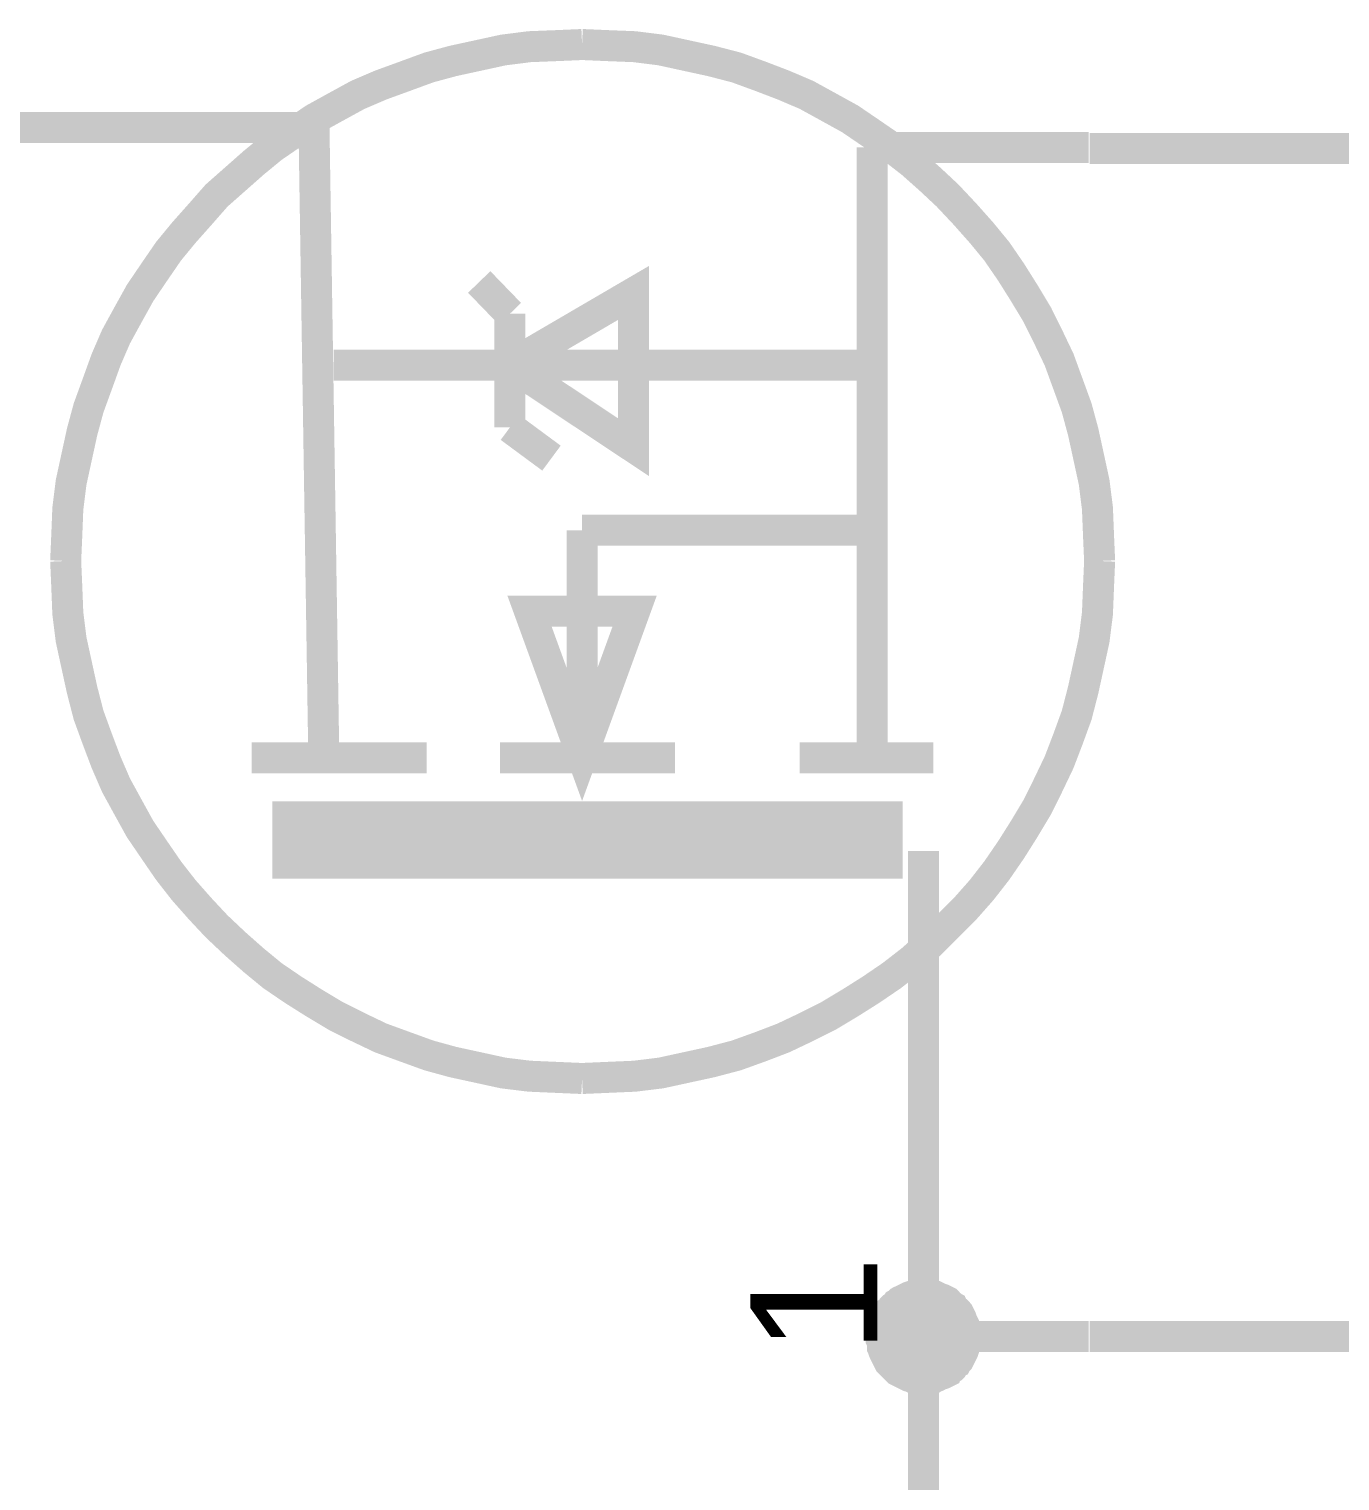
# Model space of a CAD drawing. Header units: millimetres. Extents: x 0 to 594, y 0 to 420.
# Drawn here: x 335.93 to 348.61, y 355.4 to 369.44 of the extents above; entities that cross this region are included whole.
import ezdxf

# ---------------------------------------------------------------- set-up
doc = ezdxf.new("R2010")
doc.units = ezdxf.units.MM
doc.layers.add('Sheet', color=255, linetype='Continuous')
doc.styles.get("Standard").update_dxf_attribs({"font": 'arial.ttf'})

msp = doc.modelspace()

# ---------------------------------------------------------------- linework, layer by layer
at = {"layer": 'Sheet', "color": 0}
for points, const_width in [([(336.284, 364.298), (336.295, 364.552), (336.305, 364.806), (336.337, 365.06), (336.39, 365.304), (336.443, 365.547), (336.506, 365.78), (336.591, 366.013), (336.675, 366.246), (336.771, 366.468), (336.887, 366.68), (337.004, 366.891), (337.141, 367.093), (337.279, 367.294), (337.427, 367.474), (337.586, 367.653), (337.744, 367.833), (337.924, 367.992), (338.104, 368.151), (338.284, 368.299), (338.485, 368.437), (338.686, 368.574), (338.898, 368.691), (339.11, 368.807), (339.332, 368.902), (339.565, 368.987), (339.797, 369.072), (340.03, 369.135), (340.274, 369.188), (340.517, 369.241), (340.771, 369.273), (341.025, 369.283), (341.279, 369.294)], 0.3), ([(341.279, 369.294), (341.025, 369.283), (340.771, 369.273), (340.517, 369.241), (340.274, 369.188), (340.03, 369.135), (339.797, 369.072), (339.565, 368.987), (339.332, 368.902), (339.11, 368.807), (338.898, 368.691), (338.686, 368.574), (338.485, 368.437), (338.284, 368.299), (338.104, 368.151), (337.924, 367.992), (337.744, 367.833), (337.586, 367.653), (337.427, 367.474), (337.279, 367.294), (337.141, 367.093), (337.004, 366.891), (336.887, 366.68), (336.771, 366.468), (336.675, 366.246), (336.591, 366.013), (336.506, 365.78), (336.443, 365.547), (336.39, 365.304), (336.337, 365.06), (336.305, 364.806), (336.295, 364.552), (336.284, 364.298)], 0.3), ([(341.279, 369.294), (341.533, 369.283), (341.787, 369.273), (342.041, 369.241), (342.284, 369.188), (342.528, 369.135), (342.771, 369.072), (343.004, 368.987), (343.226, 368.902), (343.449, 368.807), (343.66, 368.691), (343.872, 368.574), (344.073, 368.437), (344.274, 368.299), (344.465, 368.151), (344.644, 367.992), (344.814, 367.833), (344.983, 367.653), (345.142, 367.474), (345.29, 367.294), (345.428, 367.093), (345.555, 366.891), (345.682, 366.68), (345.787, 366.468), (345.893, 366.246), (345.978, 366.013), (346.063, 365.78), (346.126, 365.547), (346.179, 365.304), (346.232, 365.06), (346.264, 364.806), (346.274, 364.552), (346.285, 364.298)], 0.3), ([(346.285, 364.298), (346.274, 364.552), (346.264, 364.806), (346.232, 365.06), (346.179, 365.304), (346.126, 365.547), (346.063, 365.78), (345.978, 366.013), (345.893, 366.246), (345.787, 366.468), (345.682, 366.68), (345.555, 366.891), (345.428, 367.093), (345.29, 367.294), (345.142, 367.474), (344.983, 367.653), (344.814, 367.833), (344.644, 367.992), (344.465, 368.151), (344.274, 368.299), (344.073, 368.437), (343.872, 368.574), (343.66, 368.691), (343.449, 368.807), (343.226, 368.902), (343.004, 368.987), (342.771, 369.072), (342.528, 369.135), (342.284, 369.188), (342.041, 369.241), (341.787, 369.273), (341.533, 369.283), (341.279, 369.294)], 0.3), ([(322.918, 367.971), (322.918, 368.49), (329.881, 368.49), (336.686, 368.49)], 0.3), ([(338.686, 368.49), (336.686, 368.49)], 0.3), ([(338.781, 362.393), (338.686, 368.49)], 0.3), ([(344.084, 362.499), (344.084, 368.299)], 0.3), ([(344.179, 368.299), (346.179, 368.299)], 0.3), ([(346.19, 368.288), (373.091, 368.288), (375.822, 368.288)], 0.3), ([(340.284, 366.997), (340.581, 366.69)], 0.3), ([(340.581, 365.59), (340.581, 366.69)], 0.3), ([(338.877, 366.193), (344.084, 366.193)], 0.3), ([(340.581, 365.59), (340.983, 365.293)], 0.3), ([(341.279, 362.796), (341.279, 364.595)], 0.3), ([(341.279, 364.595), (344.084, 364.595)], 0.3), ([(341.279, 359.292), (341.025, 359.303), (340.771, 359.314), (340.517, 359.345), (340.274, 359.398), (340.03, 359.451), (339.797, 359.515), (339.565, 359.599), (339.332, 359.684), (339.11, 359.79), (338.898, 359.896), (338.686, 360.023), (338.485, 360.15), (338.284, 360.287), (338.104, 360.435), (337.924, 360.594), (337.744, 360.764), (337.586, 360.933), (337.427, 361.113), (337.279, 361.303), (337.141, 361.504), (337.004, 361.705), (336.887, 361.917), (336.771, 362.129), (336.675, 362.351), (336.591, 362.573), (336.506, 362.806), (336.443, 363.05), (336.39, 363.293), (336.337, 363.536), (336.305, 363.79), (336.295, 364.044), (336.284, 364.298)], 0.3), ([(336.284, 364.298), (336.284, 364.298)], 0.3), ([(336.284, 364.298), (336.295, 364.044), (336.305, 363.79), (336.337, 363.536), (336.39, 363.293), (336.443, 363.05), (336.506, 362.806), (336.591, 362.573), (336.675, 362.351), (336.771, 362.129), (336.887, 361.917), (337.004, 361.705), (337.141, 361.504), (337.279, 361.303), (337.427, 361.113), (337.586, 360.933), (337.744, 360.764), (337.924, 360.594), (338.104, 360.435), (338.284, 360.287), (338.485, 360.15), (338.686, 360.023), (338.898, 359.896), (339.11, 359.79), (339.332, 359.684), (339.565, 359.599), (339.797, 359.515), (340.03, 359.451), (340.274, 359.398), (340.517, 359.345), (340.771, 359.314), (341.025, 359.303), (341.279, 359.292)], 0.3), ([(346.285, 364.298), (346.274, 364.044), (346.264, 363.79), (346.232, 363.536), (346.179, 363.293), (346.126, 363.05), (346.063, 362.806), (345.978, 362.573), (345.893, 362.351), (345.787, 362.129), (345.682, 361.917), (345.555, 361.705), (345.428, 361.504), (345.29, 361.303), (345.142, 361.113), (344.983, 360.933), (344.814, 360.764), (344.644, 360.594), (344.465, 360.435), (344.274, 360.287), (344.073, 360.15), (343.872, 360.023), (343.66, 359.896), (343.449, 359.79), (343.226, 359.684), (343.004, 359.599), (342.771, 359.515), (342.528, 359.451), (342.284, 359.398), (342.041, 359.345), (341.787, 359.314), (341.533, 359.303), (341.279, 359.292)], 0.3), ([(341.279, 359.292), (341.533, 359.303), (341.787, 359.314), (342.041, 359.345), (342.284, 359.398), (342.528, 359.451), (342.771, 359.515), (343.004, 359.599), (343.226, 359.684), (343.449, 359.79), (343.66, 359.896), (343.872, 360.023), (344.073, 360.15), (344.274, 360.287), (344.465, 360.435), (344.644, 360.594), (344.814, 360.764), (344.983, 360.933), (345.142, 361.113), (345.29, 361.303), (345.428, 361.504), (345.555, 361.705), (345.682, 361.917), (345.787, 362.129), (345.893, 362.351), (345.978, 362.573), (346.063, 362.806), (346.126, 363.05), (346.179, 363.293), (346.232, 363.536), (346.264, 363.79), (346.274, 364.044), (346.285, 364.298)], 0.3), ([(346.285, 364.298), (346.285, 364.298), (346.285, 364.298), (346.285, 364.298), (346.285, 364.298), (346.285, 364.298), (346.285, 364.298), (346.285, 364.298), (346.285, 364.298), (346.285, 364.298), (346.285, 364.298), (346.285, 364.298), (346.285, 364.298), (346.285, 364.298), (346.285, 364.298), (346.285, 364.298), (346.285, 364.298), (346.285, 364.298), (346.285, 364.298), (346.285, 364.298), (346.285, 364.298), (346.285, 364.298), (346.285, 364.298), (346.285, 364.298), (346.285, 364.298), (346.285, 364.298), (346.285, 364.298), (346.285, 364.298), (346.285, 364.298), (346.285, 364.298), (346.285, 364.298), (346.285, 364.298), (346.285, 364.298)], 0.3), ([(346.285, 364.298), (346.285, 364.298)], 0.3), ([(338.083, 362.393), (339.776, 362.393)], 0.3), ([(340.485, 362.393), (342.179, 362.393)], 0.3), ([(344.676, 362.393), (343.385, 362.393)], 0.3), ([(338.284, 361.6), (344.38, 361.6)], 0.749), ([(344.581, 361.494), (344.581, 358.499)], 0.3), ([(344.581, 360.499), (344.581, 361.399)], 0.3), ([(344.581, 354.89), (344.581, 356.795), (344.581, 358.499)], 0.3), ([(344.073, 356.795), (344.073, 356.816), (344.073, 356.848), (344.084, 356.869), (344.084, 356.901), (344.084, 356.922), (344.094, 356.943), (344.105, 356.964), (344.115, 356.985), (344.126, 357.017), (344.136, 357.038), (344.147, 357.059), (344.158, 357.08), (344.168, 357.102), (344.189, 357.112), (344.2, 357.133), (344.221, 357.155), (344.242, 357.165), (344.253, 357.186), (344.274, 357.197), (344.295, 357.218), (344.316, 357.229), (344.338, 357.239), (344.359, 357.25), (344.38, 357.26), (344.401, 357.271), (344.433, 357.282), (344.454, 357.282), (344.475, 357.292), (344.507, 357.292), (344.528, 357.303), (344.549, 357.303), (344.581, 357.303)], 0.0991), ([(344.073, 356.795), (344.073, 356.816), (344.073, 356.848), (344.084, 356.869), (344.084, 356.901), (344.084, 356.922), (344.094, 356.943), (344.105, 356.964), (344.115, 356.985), (344.126, 357.017), (344.136, 357.038), (344.147, 357.059), (344.158, 357.08), (344.168, 357.102), (344.189, 357.112), (344.2, 357.133), (344.221, 357.155), (344.242, 357.165), (344.253, 357.186), (344.274, 357.197), (344.295, 357.218), (344.316, 357.229), (344.338, 357.239), (344.359, 357.25), (344.38, 357.26), (344.401, 357.271), (344.433, 357.282), (344.454, 357.282), (344.475, 357.292), (344.507, 357.292), (344.528, 357.303), (344.549, 357.303), (344.581, 357.303)], 0.0991), ([(344.073, 356.795), (344.073, 356.816), (344.073, 356.848), (344.084, 356.869), (344.084, 356.901), (344.084, 356.922), (344.094, 356.943), (344.105, 356.964), (344.115, 356.985), (344.126, 357.017), (344.136, 357.038), (344.147, 357.059), (344.158, 357.08), (344.168, 357.102), (344.189, 357.112), (344.2, 357.133), (344.221, 357.155), (344.242, 357.165), (344.253, 357.186), (344.274, 357.197), (344.295, 357.218), (344.316, 357.229), (344.338, 357.239), (344.359, 357.25), (344.38, 357.26), (344.401, 357.271), (344.433, 357.282), (344.454, 357.282), (344.475, 357.292), (344.507, 357.292), (344.528, 357.303), (344.549, 357.303), (344.581, 357.303)], 0.0991), ([(344.073, 356.795), (344.073, 356.816), (344.073, 356.848), (344.084, 356.869), (344.084, 356.901), (344.084, 356.922), (344.094, 356.943), (344.105, 356.964), (344.115, 356.985), (344.126, 357.017), (344.136, 357.038), (344.147, 357.059), (344.158, 357.08), (344.168, 357.102), (344.189, 357.112), (344.2, 357.133), (344.221, 357.155), (344.242, 357.165), (344.253, 357.186), (344.274, 357.197), (344.295, 357.218), (344.316, 357.229), (344.338, 357.239), (344.359, 357.25), (344.38, 357.26), (344.401, 357.271), (344.433, 357.282), (344.454, 357.282), (344.475, 357.292), (344.507, 357.292), (344.528, 357.303), (344.549, 357.303), (344.581, 357.303)], 0.0991), ([(344.073, 356.795), (344.073, 356.816), (344.073, 356.848), (344.084, 356.869), (344.084, 356.901), (344.084, 356.922), (344.094, 356.943), (344.105, 356.964), (344.115, 356.985), (344.126, 357.017), (344.136, 357.038), (344.147, 357.059), (344.158, 357.08), (344.168, 357.102), (344.189, 357.112), (344.2, 357.133), (344.221, 357.155), (344.242, 357.165), (344.253, 357.186), (344.274, 357.197), (344.295, 357.218), (344.316, 357.229), (344.338, 357.239), (344.359, 357.25), (344.38, 357.26), (344.401, 357.271), (344.433, 357.282), (344.454, 357.282), (344.475, 357.292), (344.507, 357.292), (344.528, 357.303), (344.549, 357.303), (344.581, 357.303)], 0.0991), ([(344.073, 356.795), (344.073, 356.816), (344.073, 356.848), (344.084, 356.869), (344.084, 356.901), (344.084, 356.922), (344.094, 356.943), (344.105, 356.964), (344.115, 356.985), (344.126, 357.017), (344.136, 357.038), (344.147, 357.059), (344.158, 357.08), (344.168, 357.102), (344.189, 357.112), (344.2, 357.133), (344.221, 357.155), (344.242, 357.165), (344.253, 357.186), (344.274, 357.197), (344.295, 357.218), (344.316, 357.229), (344.338, 357.239), (344.359, 357.25), (344.38, 357.26), (344.401, 357.271), (344.433, 357.282), (344.454, 357.282), (344.475, 357.292), (344.507, 357.292), (344.528, 357.303), (344.549, 357.303), (344.581, 357.303)], 0.0991), ([(344.073, 356.795), (344.073, 356.816), (344.073, 356.848), (344.084, 356.869), (344.084, 356.901), (344.084, 356.922), (344.094, 356.943), (344.105, 356.964), (344.115, 356.985), (344.126, 357.017), (344.136, 357.038), (344.147, 357.059), (344.158, 357.08), (344.168, 357.102), (344.189, 357.112), (344.2, 357.133), (344.221, 357.155), (344.242, 357.165), (344.253, 357.186), (344.274, 357.197), (344.295, 357.218), (344.316, 357.229), (344.338, 357.239), (344.359, 357.25), (344.38, 357.26), (344.401, 357.271), (344.433, 357.282), (344.454, 357.282), (344.475, 357.292), (344.507, 357.292), (344.528, 357.303), (344.549, 357.303), (344.581, 357.303)], 0.0991), ([(344.073, 356.795), (344.073, 356.816), (344.073, 356.848), (344.084, 356.869), (344.084, 356.901), (344.084, 356.922), (344.094, 356.943), (344.105, 356.964), (344.115, 356.985), (344.126, 357.017), (344.136, 357.038), (344.147, 357.059), (344.158, 357.08), (344.168, 357.102), (344.189, 357.112), (344.2, 357.133), (344.221, 357.155), (344.242, 357.165), (344.253, 357.186), (344.274, 357.197), (344.295, 357.218), (344.316, 357.229), (344.338, 357.239), (344.359, 357.25), (344.38, 357.26), (344.401, 357.271), (344.433, 357.282), (344.454, 357.282), (344.475, 357.292), (344.507, 357.292), (344.528, 357.303), (344.549, 357.303), (344.581, 357.303)], 0.0991), ([(344.581, 357.303), (344.581, 357.303)], 0.0991), ([(344.581, 357.303), (344.602, 357.303), (344.634, 357.303), (344.655, 357.292), (344.687, 357.292), (344.708, 357.282), (344.729, 357.282), (344.75, 357.271), (344.771, 357.26), (344.803, 357.25), (344.824, 357.239), (344.846, 357.229), (344.867, 357.218), (344.888, 357.197), (344.898, 357.186), (344.92, 357.165), (344.941, 357.155), (344.951, 357.133), (344.973, 357.112), (344.983, 357.102), (345.004, 357.08), (345.015, 357.059), (345.025, 357.038), (345.036, 357.017), (345.047, 356.985), (345.057, 356.964), (345.068, 356.943), (345.068, 356.922), (345.078, 356.901), (345.078, 356.869), (345.089, 356.848), (345.089, 356.816), (345.089, 356.795)], 0.0991), ([(344.581, 357.303), (344.581, 357.303)], 0.0991), ([(344.581, 357.303), (344.602, 357.303), (344.634, 357.303), (344.655, 357.292), (344.687, 357.292), (344.708, 357.282), (344.729, 357.282), (344.75, 357.271), (344.771, 357.26), (344.803, 357.25), (344.824, 357.239), (344.846, 357.229), (344.867, 357.218), (344.888, 357.197), (344.898, 357.186), (344.92, 357.165), (344.941, 357.155), (344.951, 357.133), (344.973, 357.112), (344.983, 357.102), (345.004, 357.08), (345.015, 357.059), (345.025, 357.038), (345.036, 357.017), (345.047, 356.985), (345.057, 356.964), (345.068, 356.943), (345.068, 356.922), (345.078, 356.901), (345.078, 356.869), (345.089, 356.848), (345.089, 356.816), (345.089, 356.795)], 0.0991), ([(344.581, 357.303), (344.581, 357.303)], 0.0991), ([(344.581, 357.303), (344.602, 357.303), (344.634, 357.303), (344.655, 357.292), (344.687, 357.292), (344.708, 357.282), (344.729, 357.282), (344.75, 357.271), (344.771, 357.26), (344.803, 357.25), (344.824, 357.239), (344.846, 357.229), (344.867, 357.218), (344.888, 357.197), (344.898, 357.186), (344.92, 357.165), (344.941, 357.155), (344.951, 357.133), (344.973, 357.112), (344.983, 357.102), (345.004, 357.08), (345.015, 357.059), (345.025, 357.038), (345.036, 357.017), (345.047, 356.985), (345.057, 356.964), (345.068, 356.943), (345.068, 356.922), (345.078, 356.901), (345.078, 356.869), (345.089, 356.848), (345.089, 356.816), (345.089, 356.795)], 0.0991), ([(344.581, 357.303), (344.581, 357.303)], 0.0991), ([(344.581, 357.303), (344.602, 357.303), (344.634, 357.303), (344.655, 357.292), (344.687, 357.292), (344.708, 357.282), (344.729, 357.282), (344.75, 357.271), (344.771, 357.26), (344.803, 357.25), (344.824, 357.239), (344.846, 357.229), (344.867, 357.218), (344.888, 357.197), (344.898, 357.186), (344.92, 357.165), (344.941, 357.155), (344.951, 357.133), (344.973, 357.112), (344.983, 357.102), (345.004, 357.08), (345.015, 357.059), (345.025, 357.038), (345.036, 357.017), (345.047, 356.985), (345.057, 356.964), (345.068, 356.943), (345.068, 356.922), (345.078, 356.901), (345.078, 356.869), (345.089, 356.848), (345.089, 356.816), (345.089, 356.795)], 0.0991), ([(344.581, 357.303), (344.581, 357.303)], 0.0991), ([(344.581, 357.303), (344.602, 357.303), (344.634, 357.303), (344.655, 357.292), (344.687, 357.292), (344.708, 357.282), (344.729, 357.282), (344.75, 357.271), (344.771, 357.26), (344.803, 357.25), (344.824, 357.239), (344.846, 357.229), (344.867, 357.218), (344.888, 357.197), (344.898, 357.186), (344.92, 357.165), (344.941, 357.155), (344.951, 357.133), (344.973, 357.112), (344.983, 357.102), (345.004, 357.08), (345.015, 357.059), (345.025, 357.038), (345.036, 357.017), (345.047, 356.985), (345.057, 356.964), (345.068, 356.943), (345.068, 356.922), (345.078, 356.901), (345.078, 356.869), (345.089, 356.848), (345.089, 356.816), (345.089, 356.795)], 0.0991), ([(344.581, 357.303), (344.581, 357.303)], 0.0991), ([(344.581, 357.303), (344.602, 357.303), (344.634, 357.303), (344.655, 357.292), (344.687, 357.292), (344.708, 357.282), (344.729, 357.282), (344.75, 357.271), (344.771, 357.26), (344.803, 357.25), (344.824, 357.239), (344.846, 357.229), (344.867, 357.218), (344.888, 357.197), (344.898, 357.186), (344.92, 357.165), (344.941, 357.155), (344.951, 357.133), (344.973, 357.112), (344.983, 357.102), (345.004, 357.08), (345.015, 357.059), (345.025, 357.038), (345.036, 357.017), (345.047, 356.985), (345.057, 356.964), (345.068, 356.943), (345.068, 356.922), (345.078, 356.901), (345.078, 356.869), (345.089, 356.848), (345.089, 356.816), (345.089, 356.795)], 0.0991), ([(344.581, 357.303), (344.581, 357.303)], 0.0991), ([(344.581, 357.303), (344.602, 357.303), (344.634, 357.303), (344.655, 357.292), (344.687, 357.292), (344.708, 357.282), (344.729, 357.282), (344.75, 357.271), (344.771, 357.26), (344.803, 357.25), (344.824, 357.239), (344.846, 357.229), (344.867, 357.218), (344.888, 357.197), (344.898, 357.186), (344.92, 357.165), (344.941, 357.155), (344.951, 357.133), (344.973, 357.112), (344.983, 357.102), (345.004, 357.08), (345.015, 357.059), (345.025, 357.038), (345.036, 357.017), (345.047, 356.985), (345.057, 356.964), (345.068, 356.943), (345.068, 356.922), (345.078, 356.901), (345.078, 356.869), (345.089, 356.848), (345.089, 356.816), (345.089, 356.795)], 0.0991), ([(344.581, 357.303), (344.581, 357.303)], 0.0991), ([(344.581, 357.303), (344.602, 357.303), (344.634, 357.303), (344.655, 357.292), (344.687, 357.292), (344.708, 357.282), (344.729, 357.282), (344.75, 357.271), (344.771, 357.26), (344.803, 357.25), (344.824, 357.239), (344.846, 357.229), (344.867, 357.218), (344.888, 357.197), (344.898, 357.186), (344.92, 357.165), (344.941, 357.155), (344.951, 357.133), (344.973, 357.112), (344.983, 357.102), (345.004, 357.08), (345.015, 357.059), (345.025, 357.038), (345.036, 357.017), (345.047, 356.985), (345.057, 356.964), (345.068, 356.943), (345.068, 356.922), (345.078, 356.901), (345.078, 356.869), (345.089, 356.848), (345.089, 356.816), (345.089, 356.795)], 0.0991), ([(346.179, 356.795), (344.581, 356.795)], 0.3), ([(346.19, 356.795), (351.185, 356.795)], 0.3), ([(351.185, 356.795), (346.19, 356.795)], 0.3), ([(344.581, 356.287), (344.549, 356.287), (344.528, 356.287), (344.507, 356.297), (344.475, 356.297), (344.454, 356.297), (344.433, 356.308), (344.401, 356.318), (344.38, 356.329), (344.359, 356.34), (344.338, 356.35), (344.316, 356.361), (344.295, 356.371), (344.274, 356.382), (344.253, 356.403), (344.242, 356.414), (344.221, 356.435), (344.2, 356.456), (344.189, 356.467), (344.168, 356.488), (344.158, 356.509), (344.147, 356.53), (344.136, 356.551), (344.126, 356.572), (344.115, 356.594), (344.105, 356.615), (344.094, 356.647), (344.084, 356.668), (344.084, 356.689), (344.084, 356.721), (344.073, 356.742), (344.073, 356.763), (344.073, 356.795)], 0.0991), ([(344.073, 356.795), (344.073, 356.795)], 0.0991), ([(344.581, 356.287), (344.549, 356.287), (344.528, 356.287), (344.507, 356.297), (344.475, 356.297), (344.454, 356.297), (344.433, 356.308), (344.401, 356.318), (344.38, 356.329), (344.359, 356.34), (344.338, 356.35), (344.316, 356.361), (344.295, 356.371), (344.274, 356.382), (344.253, 356.403), (344.242, 356.414), (344.221, 356.435), (344.2, 356.456), (344.189, 356.467), (344.168, 356.488), (344.158, 356.509), (344.147, 356.53), (344.136, 356.551), (344.126, 356.572), (344.115, 356.594), (344.105, 356.615), (344.094, 356.647), (344.084, 356.668), (344.084, 356.689), (344.084, 356.721), (344.073, 356.742), (344.073, 356.763), (344.073, 356.795)], 0.0991), ([(344.073, 356.795), (344.073, 356.795)], 0.0991), ([(344.581, 356.287), (344.549, 356.287), (344.528, 356.287), (344.507, 356.297), (344.475, 356.297), (344.454, 356.297), (344.433, 356.308), (344.401, 356.318), (344.38, 356.329), (344.359, 356.34), (344.338, 356.35), (344.316, 356.361), (344.295, 356.371), (344.274, 356.382), (344.253, 356.403), (344.242, 356.414), (344.221, 356.435), (344.2, 356.456), (344.189, 356.467), (344.168, 356.488), (344.158, 356.509), (344.147, 356.53), (344.136, 356.551), (344.126, 356.572), (344.115, 356.594), (344.105, 356.615), (344.094, 356.647), (344.084, 356.668), (344.084, 356.689), (344.084, 356.721), (344.073, 356.742), (344.073, 356.763), (344.073, 356.795)], 0.0991), ([(344.073, 356.795), (344.073, 356.795)], 0.0991), ([(344.581, 356.287), (344.549, 356.287), (344.528, 356.287), (344.507, 356.297), (344.475, 356.297), (344.454, 356.297), (344.433, 356.308), (344.401, 356.318), (344.38, 356.329), (344.359, 356.34), (344.338, 356.35), (344.316, 356.361), (344.295, 356.371), (344.274, 356.382), (344.253, 356.403), (344.242, 356.414), (344.221, 356.435), (344.2, 356.456), (344.189, 356.467), (344.168, 356.488), (344.158, 356.509), (344.147, 356.53), (344.136, 356.551), (344.126, 356.572), (344.115, 356.594), (344.105, 356.615), (344.094, 356.647), (344.084, 356.668), (344.084, 356.689), (344.084, 356.721), (344.073, 356.742), (344.073, 356.763), (344.073, 356.795)], 0.0991), ([(344.073, 356.795), (344.073, 356.795)], 0.0991), ([(344.581, 356.287), (344.549, 356.287), (344.528, 356.287), (344.507, 356.297), (344.475, 356.297), (344.454, 356.297), (344.433, 356.308), (344.401, 356.318), (344.38, 356.329), (344.359, 356.34), (344.338, 356.35), (344.316, 356.361), (344.295, 356.371), (344.274, 356.382), (344.253, 356.403), (344.242, 356.414), (344.221, 356.435), (344.2, 356.456), (344.189, 356.467), (344.168, 356.488), (344.158, 356.509), (344.147, 356.53), (344.136, 356.551), (344.126, 356.572), (344.115, 356.594), (344.105, 356.615), (344.094, 356.647), (344.084, 356.668), (344.084, 356.689), (344.084, 356.721), (344.073, 356.742), (344.073, 356.763), (344.073, 356.795)], 0.0991), ([(344.073, 356.795), (344.073, 356.795)], 0.0991), ([(344.581, 356.287), (344.549, 356.287), (344.528, 356.287), (344.507, 356.297), (344.475, 356.297), (344.454, 356.297), (344.433, 356.308), (344.401, 356.318), (344.38, 356.329), (344.359, 356.34), (344.338, 356.35), (344.316, 356.361), (344.295, 356.371), (344.274, 356.382), (344.253, 356.403), (344.242, 356.414), (344.221, 356.435), (344.2, 356.456), (344.189, 356.467), (344.168, 356.488), (344.158, 356.509), (344.147, 356.53), (344.136, 356.551), (344.126, 356.572), (344.115, 356.594), (344.105, 356.615), (344.094, 356.647), (344.084, 356.668), (344.084, 356.689), (344.084, 356.721), (344.073, 356.742), (344.073, 356.763), (344.073, 356.795)], 0.0991), ([(344.073, 356.795), (344.073, 356.795)], 0.0991), ([(344.581, 356.287), (344.549, 356.287), (344.528, 356.287), (344.507, 356.297), (344.475, 356.297), (344.454, 356.297), (344.433, 356.308), (344.401, 356.318), (344.38, 356.329), (344.359, 356.34), (344.338, 356.35), (344.316, 356.361), (344.295, 356.371), (344.274, 356.382), (344.253, 356.403), (344.242, 356.414), (344.221, 356.435), (344.2, 356.456), (344.189, 356.467), (344.168, 356.488), (344.158, 356.509), (344.147, 356.53), (344.136, 356.551), (344.126, 356.572), (344.115, 356.594), (344.105, 356.615), (344.094, 356.647), (344.084, 356.668), (344.084, 356.689), (344.084, 356.721), (344.073, 356.742), (344.073, 356.763), (344.073, 356.795)], 0.0991), ([(344.073, 356.795), (344.073, 356.795)], 0.0991), ([(344.581, 356.287), (344.549, 356.287), (344.528, 356.287), (344.507, 356.297), (344.475, 356.297), (344.454, 356.297), (344.433, 356.308), (344.401, 356.318), (344.38, 356.329), (344.359, 356.34), (344.338, 356.35), (344.316, 356.361), (344.295, 356.371), (344.274, 356.382), (344.253, 356.403), (344.242, 356.414), (344.221, 356.435), (344.2, 356.456), (344.189, 356.467), (344.168, 356.488), (344.158, 356.509), (344.147, 356.53), (344.136, 356.551), (344.126, 356.572), (344.115, 356.594), (344.105, 356.615), (344.094, 356.647), (344.084, 356.668), (344.084, 356.689), (344.084, 356.721), (344.073, 356.742), (344.073, 356.763), (344.073, 356.795)], 0.0991), ([(344.073, 356.795), (344.073, 356.795)], 0.0991), ([(345.089, 356.795), (345.089, 356.763), (345.089, 356.742), (345.078, 356.721), (345.078, 356.689), (345.068, 356.668), (345.068, 356.647), (345.057, 356.615), (345.047, 356.594), (345.036, 356.572), (345.025, 356.551), (345.015, 356.53), (345.004, 356.509), (344.983, 356.488), (344.973, 356.467), (344.951, 356.456), (344.941, 356.435), (344.92, 356.414), (344.898, 356.403), (344.888, 356.382), (344.867, 356.371), (344.846, 356.361), (344.824, 356.35), (344.803, 356.34), (344.771, 356.329), (344.75, 356.318), (344.729, 356.308), (344.708, 356.297), (344.687, 356.297), (344.655, 356.297), (344.634, 356.287), (344.602, 356.287), (344.581, 356.287)], 0.0991), ([(345.089, 356.795), (345.089, 356.763), (345.089, 356.742), (345.078, 356.721), (345.078, 356.689), (345.068, 356.668), (345.068, 356.647), (345.057, 356.615), (345.047, 356.594), (345.036, 356.572), (345.025, 356.551), (345.015, 356.53), (345.004, 356.509), (344.983, 356.488), (344.973, 356.467), (344.951, 356.456), (344.941, 356.435), (344.92, 356.414), (344.898, 356.403), (344.888, 356.382), (344.867, 356.371), (344.846, 356.361), (344.824, 356.35), (344.803, 356.34), (344.771, 356.329), (344.75, 356.318), (344.729, 356.308), (344.708, 356.297), (344.687, 356.297), (344.655, 356.297), (344.634, 356.287), (344.602, 356.287), (344.581, 356.287)], 0.0991), ([(345.089, 356.795), (345.089, 356.763), (345.089, 356.742), (345.078, 356.721), (345.078, 356.689), (345.068, 356.668), (345.068, 356.647), (345.057, 356.615), (345.047, 356.594), (345.036, 356.572), (345.025, 356.551), (345.015, 356.53), (345.004, 356.509), (344.983, 356.488), (344.973, 356.467), (344.951, 356.456), (344.941, 356.435), (344.92, 356.414), (344.898, 356.403), (344.888, 356.382), (344.867, 356.371), (344.846, 356.361), (344.824, 356.35), (344.803, 356.34), (344.771, 356.329), (344.75, 356.318), (344.729, 356.308), (344.708, 356.297), (344.687, 356.297), (344.655, 356.297), (344.634, 356.287), (344.602, 356.287), (344.581, 356.287)], 0.0991), ([(345.089, 356.795), (345.089, 356.763), (345.089, 356.742), (345.078, 356.721), (345.078, 356.689), (345.068, 356.668), (345.068, 356.647), (345.057, 356.615), (345.047, 356.594), (345.036, 356.572), (345.025, 356.551), (345.015, 356.53), (345.004, 356.509), (344.983, 356.488), (344.973, 356.467), (344.951, 356.456), (344.941, 356.435), (344.92, 356.414), (344.898, 356.403), (344.888, 356.382), (344.867, 356.371), (344.846, 356.361), (344.824, 356.35), (344.803, 356.34), (344.771, 356.329), (344.75, 356.318), (344.729, 356.308), (344.708, 356.297), (344.687, 356.297), (344.655, 356.297), (344.634, 356.287), (344.602, 356.287), (344.581, 356.287)], 0.0991), ([(345.089, 356.795), (345.089, 356.763), (345.089, 356.742), (345.078, 356.721), (345.078, 356.689), (345.068, 356.668), (345.068, 356.647), (345.057, 356.615), (345.047, 356.594), (345.036, 356.572), (345.025, 356.551), (345.015, 356.53), (345.004, 356.509), (344.983, 356.488), (344.973, 356.467), (344.951, 356.456), (344.941, 356.435), (344.92, 356.414), (344.898, 356.403), (344.888, 356.382), (344.867, 356.371), (344.846, 356.361), (344.824, 356.35), (344.803, 356.34), (344.771, 356.329), (344.75, 356.318), (344.729, 356.308), (344.708, 356.297), (344.687, 356.297), (344.655, 356.297), (344.634, 356.287), (344.602, 356.287), (344.581, 356.287)], 0.0991), ([(345.089, 356.795), (345.089, 356.763), (345.089, 356.742), (345.078, 356.721), (345.078, 356.689), (345.068, 356.668), (345.068, 356.647), (345.057, 356.615), (345.047, 356.594), (345.036, 356.572), (345.025, 356.551), (345.015, 356.53), (345.004, 356.509), (344.983, 356.488), (344.973, 356.467), (344.951, 356.456), (344.941, 356.435), (344.92, 356.414), (344.898, 356.403), (344.888, 356.382), (344.867, 356.371), (344.846, 356.361), (344.824, 356.35), (344.803, 356.34), (344.771, 356.329), (344.75, 356.318), (344.729, 356.308), (344.708, 356.297), (344.687, 356.297), (344.655, 356.297), (344.634, 356.287), (344.602, 356.287), (344.581, 356.287)], 0.0991), ([(345.089, 356.795), (345.089, 356.763), (345.089, 356.742), (345.078, 356.721), (345.078, 356.689), (345.068, 356.668), (345.068, 356.647), (345.057, 356.615), (345.047, 356.594), (345.036, 356.572), (345.025, 356.551), (345.015, 356.53), (345.004, 356.509), (344.983, 356.488), (344.973, 356.467), (344.951, 356.456), (344.941, 356.435), (344.92, 356.414), (344.898, 356.403), (344.888, 356.382), (344.867, 356.371), (344.846, 356.361), (344.824, 356.35), (344.803, 356.34), (344.771, 356.329), (344.75, 356.318), (344.729, 356.308), (344.708, 356.297), (344.687, 356.297), (344.655, 356.297), (344.634, 356.287), (344.602, 356.287), (344.581, 356.287)], 0.0991), ([(345.089, 356.795), (345.089, 356.763), (345.089, 356.742), (345.078, 356.721), (345.078, 356.689), (345.068, 356.668), (345.068, 356.647), (345.057, 356.615), (345.047, 356.594), (345.036, 356.572), (345.025, 356.551), (345.015, 356.53), (345.004, 356.509), (344.983, 356.488), (344.973, 356.467), (344.951, 356.456), (344.941, 356.435), (344.92, 356.414), (344.898, 356.403), (344.888, 356.382), (344.867, 356.371), (344.846, 356.361), (344.824, 356.35), (344.803, 356.34), (344.771, 356.329), (344.75, 356.318), (344.729, 356.308), (344.708, 356.297), (344.687, 356.297), (344.655, 356.297), (344.634, 356.287), (344.602, 356.287), (344.581, 356.287)], 0.0991), ([(345.089, 356.795), (345.089, 356.795), (345.089, 356.795), (345.089, 356.795), (345.089, 356.795), (345.089, 356.795), (345.089, 356.795), (345.089, 356.795), (345.089, 356.795), (345.089, 356.795), (345.089, 356.795), (345.089, 356.795), (345.089, 356.795), (345.089, 356.795), (345.089, 356.795), (345.089, 356.795), (345.089, 356.795), (345.089, 356.795), (345.089, 356.795), (345.089, 356.795), (345.089, 356.795), (345.089, 356.795), (345.089, 356.795), (345.089, 356.795), (345.089, 356.795), (345.089, 356.795), (345.089, 356.795), (345.089, 356.795), (345.089, 356.795), (345.089, 356.795), (345.089, 356.795), (345.089, 356.795), (345.089, 356.795)], 0.0991), ([(345.089, 356.795), (345.089, 356.795)], 0.0991), ([(345.089, 356.795), (345.089, 356.795), (345.089, 356.795), (345.089, 356.795), (345.089, 356.795), (345.089, 356.795), (345.089, 356.795), (345.089, 356.795), (345.089, 356.795), (345.089, 356.795), (345.089, 356.795), (345.089, 356.795), (345.089, 356.795), (345.089, 356.795), (345.089, 356.795), (345.089, 356.795), (345.089, 356.795), (345.089, 356.795), (345.089, 356.795), (345.089, 356.795), (345.089, 356.795), (345.089, 356.795), (345.089, 356.795), (345.089, 356.795), (345.089, 356.795), (345.089, 356.795), (345.089, 356.795), (345.089, 356.795), (345.089, 356.795), (345.089, 356.795), (345.089, 356.795), (345.089, 356.795), (345.089, 356.795)], 0.0991), ([(345.089, 356.795), (345.089, 356.795)], 0.0991), ([(345.089, 356.795), (345.089, 356.795), (345.089, 356.795), (345.089, 356.795), (345.089, 356.795), (345.089, 356.795), (345.089, 356.795), (345.089, 356.795), (345.089, 356.795), (345.089, 356.795), (345.089, 356.795), (345.089, 356.795), (345.089, 356.795), (345.089, 356.795), (345.089, 356.795), (345.089, 356.795), (345.089, 356.795), (345.089, 356.795), (345.089, 356.795), (345.089, 356.795), (345.089, 356.795), (345.089, 356.795), (345.089, 356.795), (345.089, 356.795), (345.089, 356.795), (345.089, 356.795), (345.089, 356.795), (345.089, 356.795), (345.089, 356.795), (345.089, 356.795), (345.089, 356.795), (345.089, 356.795), (345.089, 356.795)], 0.0991), ([(345.089, 356.795), (345.089, 356.795)], 0.0991), ([(345.089, 356.795), (345.089, 356.795), (345.089, 356.795), (345.089, 356.795), (345.089, 356.795), (345.089, 356.795), (345.089, 356.795), (345.089, 356.795), (345.089, 356.795), (345.089, 356.795), (345.089, 356.795), (345.089, 356.795), (345.089, 356.795), (345.089, 356.795), (345.089, 356.795), (345.089, 356.795), (345.089, 356.795), (345.089, 356.795), (345.089, 356.795), (345.089, 356.795), (345.089, 356.795), (345.089, 356.795), (345.089, 356.795), (345.089, 356.795), (345.089, 356.795), (345.089, 356.795), (345.089, 356.795), (345.089, 356.795), (345.089, 356.795), (345.089, 356.795), (345.089, 356.795), (345.089, 356.795), (345.089, 356.795)], 0.0991), ([(345.089, 356.795), (345.089, 356.795)], 0.0991), ([(345.089, 356.795), (345.089, 356.795), (345.089, 356.795), (345.089, 356.795), (345.089, 356.795), (345.089, 356.795), (345.089, 356.795), (345.089, 356.795), (345.089, 356.795), (345.089, 356.795), (345.089, 356.795), (345.089, 356.795), (345.089, 356.795), (345.089, 356.795), (345.089, 356.795), (345.089, 356.795), (345.089, 356.795), (345.089, 356.795), (345.089, 356.795), (345.089, 356.795), (345.089, 356.795), (345.089, 356.795), (345.089, 356.795), (345.089, 356.795), (345.089, 356.795), (345.089, 356.795), (345.089, 356.795), (345.089, 356.795), (345.089, 356.795), (345.089, 356.795), (345.089, 356.795), (345.089, 356.795), (345.089, 356.795)], 0.0991), ([(345.089, 356.795), (345.089, 356.795)], 0.0991), ([(345.089, 356.795), (345.089, 356.795), (345.089, 356.795), (345.089, 356.795), (345.089, 356.795), (345.089, 356.795), (345.089, 356.795), (345.089, 356.795), (345.089, 356.795), (345.089, 356.795), (345.089, 356.795), (345.089, 356.795), (345.089, 356.795), (345.089, 356.795), (345.089, 356.795), (345.089, 356.795), (345.089, 356.795), (345.089, 356.795), (345.089, 356.795), (345.089, 356.795), (345.089, 356.795), (345.089, 356.795), (345.089, 356.795), (345.089, 356.795), (345.089, 356.795), (345.089, 356.795), (345.089, 356.795), (345.089, 356.795), (345.089, 356.795), (345.089, 356.795), (345.089, 356.795), (345.089, 356.795), (345.089, 356.795)], 0.0991), ([(345.089, 356.795), (345.089, 356.795)], 0.0991), ([(345.089, 356.795), (345.089, 356.795), (345.089, 356.795), (345.089, 356.795), (345.089, 356.795), (345.089, 356.795), (345.089, 356.795), (345.089, 356.795), (345.089, 356.795), (345.089, 356.795), (345.089, 356.795), (345.089, 356.795), (345.089, 356.795), (345.089, 356.795), (345.089, 356.795), (345.089, 356.795), (345.089, 356.795), (345.089, 356.795), (345.089, 356.795), (345.089, 356.795), (345.089, 356.795), (345.089, 356.795), (345.089, 356.795), (345.089, 356.795), (345.089, 356.795), (345.089, 356.795), (345.089, 356.795), (345.089, 356.795), (345.089, 356.795), (345.089, 356.795), (345.089, 356.795), (345.089, 356.795), (345.089, 356.795)], 0.0991), ([(345.089, 356.795), (345.089, 356.795)], 0.0991), ([(345.089, 356.795), (345.089, 356.795), (345.089, 356.795), (345.089, 356.795), (345.089, 356.795), (345.089, 356.795), (345.089, 356.795), (345.089, 356.795), (345.089, 356.795), (345.089, 356.795), (345.089, 356.795), (345.089, 356.795), (345.089, 356.795), (345.089, 356.795), (345.089, 356.795), (345.089, 356.795), (345.089, 356.795), (345.089, 356.795), (345.089, 356.795), (345.089, 356.795), (345.089, 356.795), (345.089, 356.795), (345.089, 356.795), (345.089, 356.795), (345.089, 356.795), (345.089, 356.795), (345.089, 356.795), (345.089, 356.795), (345.089, 356.795), (345.089, 356.795), (345.089, 356.795), (345.089, 356.795), (345.089, 356.795)], 0.0991), ([(345.089, 356.795), (345.089, 356.795)], 0.0991)]:
    msp.add_lwpolyline(points, dxfattribs=dict(at, const_width=const_width))
for points, const_width in [([(340.581, 366.193), (341.776, 365.399), (341.776, 366.891), (340.581, 366.193)], 0.3), ([(340.581, 366.193), (341.776, 365.399), (341.776, 366.891), (340.581, 366.193)], 0.0991), ([(341.279, 362.415), (341.787, 363.812), (340.771, 363.812), (341.279, 362.415), (341.279, 362.415)], 0.3), ([(341.279, 362.415), (341.787, 363.812), (340.771, 363.812), (341.279, 362.415), (341.279, 362.415)], 0.0991)]:
    msp.add_lwpolyline(points, close=True, dxfattribs=dict(at, const_width=const_width))
at = {"layer": 'Sheet', "color": 0, "const_width": 0.508}
msp.add_lwpolyline([(344.325, 356.8, 1), (344.833, 356.8, 1)], format="xyb", close=True, dxfattribs=at)

# ---------------------------------------------------------------- texts
at = {"layer": 'Sheet', "color": 0}
msp.add_text('1', height=1.228, rotation=90, dxfattribs=at).set_placement((344.136, 356.625))

doc.saveas('drawing.dxf')
